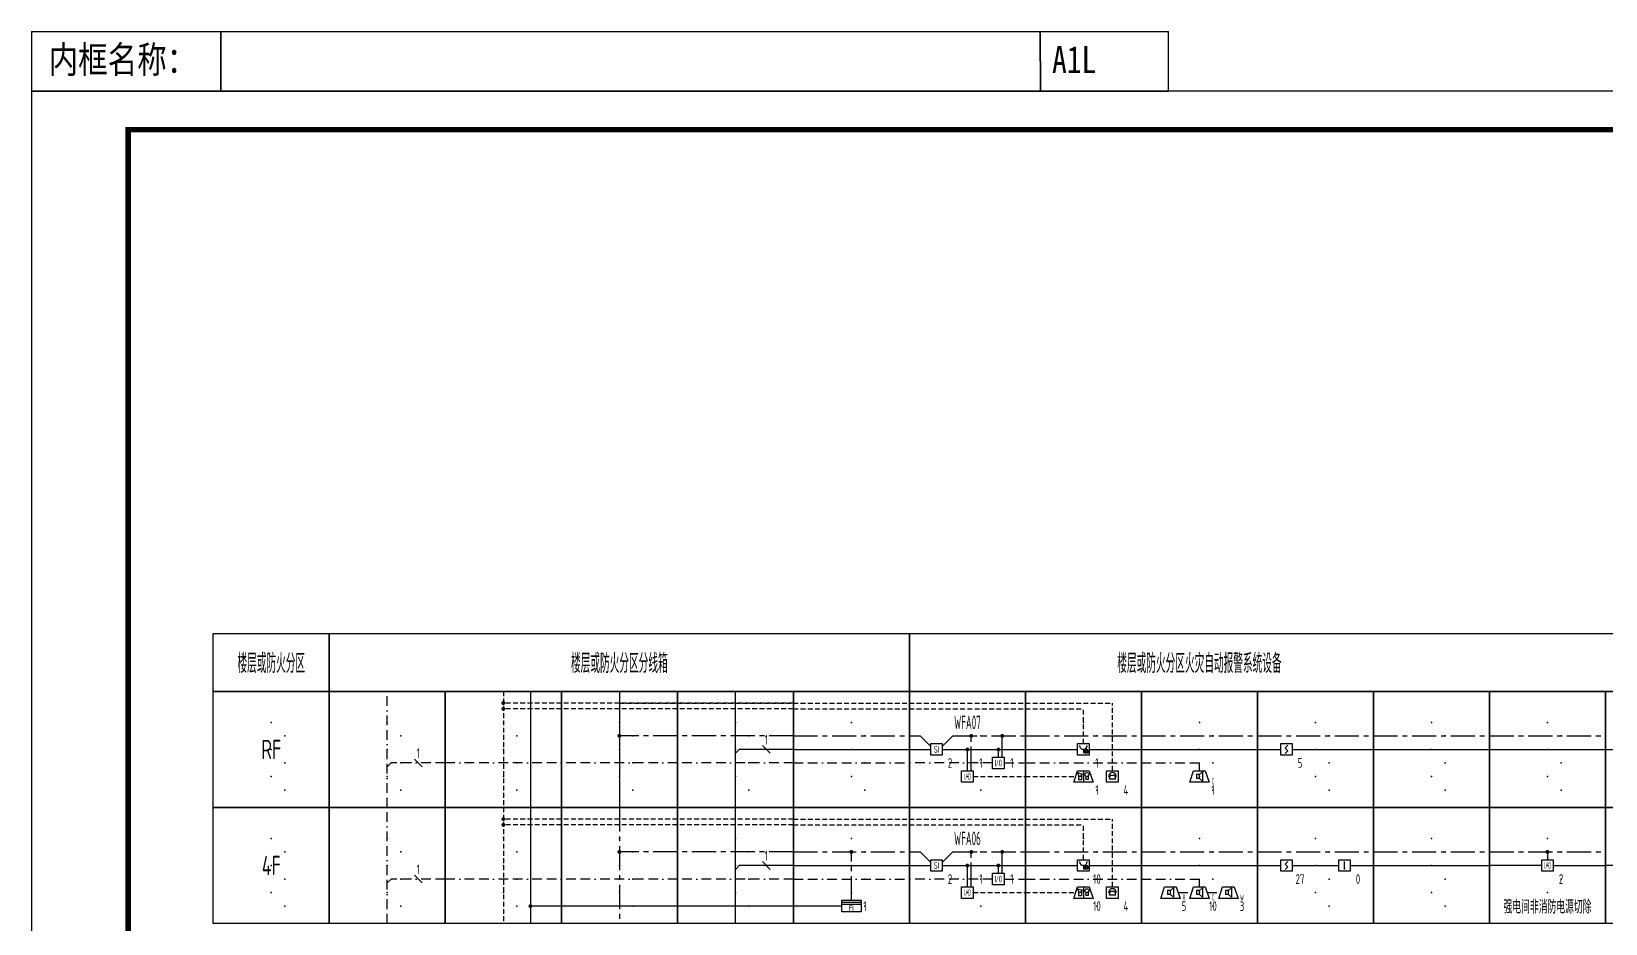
# Model space of a CAD drawing. Header units: millimetres. Extents: x -1040173 to 349982, y -145921 to 298175.
# Drawn here: x -7701 to 33000, y 9000 to 32059 of the extents above; entities that cross this region are included whole.
import ezdxf
from ezdxf.enums import TextEntityAlignment as Align

# ---------------------------------------------------------------- set-up
doc = ezdxf.new("R2010")
doc.units = ezdxf.units.MM
doc.header["$LTSCALE"] = 500
doc.header["$MEASUREMENT"] = 0
for name, pattern in [('BORDER', [1.75, 0.5, -0.25, 0.5, -0.25, 0, -0.25]), ('CENTER', [2, 1.25, -0.25, 0.25, -0.25]), ('HIDDEN', [0.375, 0.25, -0.125])]:
    doc.linetypes.add(name, pattern=pattern)
doc.layers.get('0').update_dxf_attribs({"color": 255, "linetype": 'CONTINUOUS'})
for name, color, linetype in [('E-BRST-WIRE', 2, 'BORDER'), ('E-FAS-DEVC', 3, 'CONTINUOUS'), ('E-FAS-WIRE', 4, 'CONTINUOUS'), ('E-FAS-WIRE2', 1, 'CENTER'), ('E-FAS-WIRE5', 4, 'HIDDEN'), ('E-UNIV-DIAG', 2, 'CONTINUOUS'), ('E-UNIV-EL', 140, 'CONTINUOUS'), ('E-UNIV-NOTE', 6, 'CONTINUOUS')]:
    doc.layers.add(name, color=color, linetype=linetype)
doc.layers.add('内框', color=8, linetype='CONTINUOUS', plot=False)
doc.styles.add('TH-STYLE3', font='tssdeng.shx', dxfattribs={"width": 0.7, "bigfont": 'tssdchn.shx'})
doc.styles.add('黑体', font='')
doc.styles.get('黑体').set_extended_font_data('SimHei')

# ---------------------------------------------------------------- blocks, each defined once
blk = doc.blocks.new('E-ES01')
blk.add_lwpolyline([(0, 3000), (3000, 3000), (3000, 0), (0, 0)], close=True)
for p in [(1500, 2200), (1850, 1850), (1500, 1500), (1850, 1150), (1500, 800), (1850, 450)]:
    blk.add_point(p)
blk = doc.blocks.new('E-BFAS110')
blk.add_lwpolyline([(-1.5, -1.5), (-1.5, 1.5), (1.5, 1.5), (1.5, -1.5)], close=True)
at = {"layer": 'E-UNIV-EL'}
blk.add_lwpolyline([(0.35, 1.06), (-0.35, 0.35), (0.35, -0.35), (-0.35, -1.06)], dxfattribs=at)
blk = doc.blocks.new('E-BFAS120')
blk.add_lwpolyline([(-1.5, -1.5), (-1.5, 1.5), (1.5, 1.5), (1.5, -1.5)], close=True)
at = {"layer": 'E-UNIV-EL'}
blk.add_line((0, -1), (0, 1), dxfattribs=at)
at = {"layer": 'E-UNIV-EL', "const_width": 0.25}
blk.add_lwpolyline([(-0.125, -0.75, 1), (0.125, -0.75, 1)], format="xyb", close=True, dxfattribs=at)
blk = doc.blocks.new('E-ANNO04')
blk.add_line((-1, -1), (1, 1))
at = {"style": 'TH-STYLE3', "width": 0.7}
blk.add_attdef('N', text='', height=2.5, dxfattribs=at).set_placement((0, 2.5), align=Align.MIDDLE)
blk = doc.blocks.new('E-BFAS520')
blk.add_lwpolyline([(-1.5, -1.5), (-1.5, 1.5), (1.5, 1.5), (1.5, -1.5)], close=True)
at = {"layer": 'E-UNIV-EL', "style": 'TH-STYLE3', "width": 0.5}
blk.add_attdef('F', text='', height=1.7, dxfattribs=at).set_placement((0, 0), align=Align.MIDDLE)
blk = doc.blocks.new('E-BFAS220')
blk.add_lwpolyline([(-1.5, -1.5), (-1.5, 1.5), (1.5, 1.5), (1.5, -1.5)], close=True)
at = {"layer": 'E-UNIV-EL'}
blk.add_lwpolyline([(0.58, 0), (1, 0, 1), (-1, 0), (-0.58, 0)], format="xyb", dxfattribs=at)
blk.add_lwpolyline([(-0.75, -0.67), (-0.5, 0.33), (0.5, 0.33), (0.75, -0.67)], close=True, dxfattribs=at)
blk = doc.blocks.new('E-BFAS212')
blk.add_lwpolyline([(-1.5, -1.5), (-1.5, 1.5), (1.5, 1.5), (1.5, -1.5)], close=True)
at = {"layer": 'E-UNIV-EL'}
blk.add_line((0, 0), (0, -1), dxfattribs=at)
for radius in [0.5, 0.25]:
    blk.add_circle((0.75, -0.5), radius, dxfattribs=at)
blk.add_arc((0, 1), 1, 180, 0, dxfattribs=at)
blk = doc.blocks.new('E-BFAS330')
blk.add_lwpolyline([(-2.5, -1.5), (-1.5, 1.5), (1.5, 1.5), (2.5, -1.5)], close=True)
at = {"layer": 'E-UNIV-EL'}
for p, q in [((-1.56, 1), (-0.24, 0.6)), ((-1.1, 0), (-1.56, 1)), ((-0.5, 0), (-1.3, 0)), ((-1.3, 0), (-1.3, -0.8)), ((-0.7, 0), (-0.24, 0.6)), ((-0.5, 0), (-0.5, -0.8)), ((0, 1.5), (0, -1.5)), ((0.6, 0.1), (0.6, -0.8)), ((1.2, 0.1), (1.2, -0.8)), ((-1.3, -0.8), (-0.5, -0.8)), ((1.2, -0.8), (0.6, -0.8))]:
    blk.add_line(p, q, dxfattribs=at)
blk.add_circle((0.9, 0.5), 0.5, dxfattribs=at)
blk = doc.blocks.new('E-BFAS410-2')
blk.add_lwpolyline([(-2.5, -1.5), (-1.5, 1.5), (1.5, 1.5), (2.5, -1.5)], close=True)
at = {"layer": 'E-UNIV-EL'}
for p, q in [((0, 0.5), (-0.8, 0.5)), ((-0.8, 0.5), (-0.8, -0.5)), ((0, 0.5), (0.8, 1.2)), ((0, -0.5), (0, 0.5)), ((0.8, 1.2), (0.8, -1.2)), ((0, -0.5), (-0.8, -0.5)), ((0, -0.5), (0.8, -1.2))]:
    blk.add_line(p, q, dxfattribs=at)
at = {"layer": 'E-UNIV-EL', "style": 'TH-STYLE3', "width": 0.5}
blk.add_attdef('F', text='', height=1.5, dxfattribs=at).set_placement((3.5, -1.25), align=Align.MIDDLE)
blk = doc.blocks.new('E-BFAS540')
blk.add_lwpolyline([(-1.5, -1.5), (-1.5, 1.5), (1.5, 1.5), (1.5, -1.5)], close=True)
at = {"layer": 'E-UNIV-EL', "style": 'TH-STYLE3', "width": 0.7}
blk.add_attdef('F', text='', height=1.7, dxfattribs=at).set_placement((0, 0), align=Align.MIDDLE)
blk = doc.blocks.new('E-BFAS410-3')
blk.add_lwpolyline([(-2.5, -1.5), (-1.5, 1.5), (1.5, 1.5), (2.5, -1.5)], close=True)
at = {"layer": 'E-UNIV-EL'}
for p, q in [((0, 0.5), (-0.8, 0.5)), ((-0.8, 0.5), (-0.8, -0.5)), ((0, 0.5), (0.8, 1.2)), ((0, -0.5), (0, 0.5)), ((0.8, 1.2), (0.8, -1.2)), ((0, -0.5), (-0.8, -0.5)), ((0, -0.5), (0.8, -1.2))]:
    blk.add_line(p, q, dxfattribs=at)
at = {"layer": 'E-UNIV-EL', "style": 'TH-STYLE3', "width": 0.5}
blk.add_attdef('F', text='', height=1.5, dxfattribs=at).set_placement((3.5, -1.25), align=Align.MIDDLE)
blk = doc.blocks.new('E-BFAS410-4')
blk.add_lwpolyline([(-2.5, -1.5), (-1.5, 1.5), (1.5, 1.5), (2.5, -1.5)], close=True)
at = {"layer": 'E-UNIV-EL'}
for p, q in [((0, 0.5), (-0.8, 0.5)), ((-0.8, 0.5), (-0.8, -0.5)), ((0, 0.5), (0.8, 1.2)), ((0, -0.5), (0, 0.5)), ((0.8, 1.2), (0.8, -1.2)), ((0, -0.5), (-0.8, -0.5)), ((0, -0.5), (0.8, -1.2))]:
    blk.add_line(p, q, dxfattribs=at)
at = {"layer": 'E-UNIV-EL', "style": 'TH-STYLE3', "width": 0.5}
blk.add_attdef('F', text='', height=1.5, dxfattribs=at).set_placement((3.5, -1.25), align=Align.MIDDLE)
blk = doc.blocks.new('THAPE_A1L_inner')
at = {"layer": '内框'}
for p, q in [((0, 609.4), (0, 594)), ((0, 609.4), (294, 609.4)), ((49, 594), (49, 609.4)), ((49, 609.4), (49, 594)), ((260.87, 594), (260.84, 609.4)), ((260.84, 609.4), (260.87, 594)), ((294, 594), (294, 609.4)), ((0, 594), (49, 594)), ((28, 594), (0, 594)), ((84, 594), (28, 594)), ((49, 594), (260.87, 594)), ((196, 594), (84, 594)), ((294, 594), (196, 594)), ((260.87, 594), (294, 594))]:
    blk.add_line(p, q, dxfattribs=at)
blk.add_lwpolyline([(0, 0), (841, 0), (841, 594), (0, 594)], close=True, dxfattribs=at)
at = {"layer": '内框', "const_width": 1.4}
blk.add_lwpolyline([(25, 584), (25, 10), (831, 10), (831, 584)], close=True, dxfattribs=at)
at = {"layer": '内框', "style": '黑体', "width": 0.8}
for s, p in [('内框名称：', (4.43, 598.65)), ('A1L', (263.9, 598.64))]:
    blk.add_text(s, height=7, dxfattribs=at).set_placement(p)
blk.add_attdef('内框名称', (51.53, 598.63), '', height=7, dxfattribs=at)
blk = doc.blocks.new('E-BFAS031')
blk.add_lwpolyline([(-2.5, -1.5), (-2.5, 1.5), (2.5, 1.5), (2.5, -1.5)], close=True)
at = {"layer": 'E-UNIV-EL'}
for p, q in [((-2.5, 1), (2.5, 1)), ((-2.5, 0.5), (2.5, 0.5))]:
    blk.add_line(p, q, dxfattribs=at)
at = {"layer": 'E-UNIV-EL', "style": 'TH-STYLE3', "width": 0.7}
blk.add_attdef('F', text='', height=1.5, dxfattribs=at).set_placement((0, -0.5), align=Align.MIDDLE)

msp = doc.modelspace()

# ---------------------------------------------------------------- linework, layer by layer
at = {"layer": 'E-BRST-WIRE'}
for p, q in [((1500, 12000), (1500, 15000)), ((1500, 13050), (1600, 13150)), ((3000, 13150), (1600, 13150)), ((12000, 13150), (3000, 13150)), ((12000, 13150), (15000, 13150)), ((17150, 13150), (15000, 13150)), ((17450, 13150), (18000, 13150)), ((18000, 13150), (21000, 13150)), ((21000, 13150), (22500, 13150)), ((22500, 12950), (22500, 13150)), ((1500, 9000), (1500, 12000)), ((1500, 10050), (1600, 10150)), ((3000, 10150), (1600, 10150)), ((12000, 10150), (3000, 10150)), ((12000, 10150), (15000, 10150)), ((17150, 10150), (15000, 10150)), ((17450, 10150), (18000, 10150)), ((18000, 10150), (21000, 10150)), ((21000, 10150), (22500, 10150)), ((21950, 9800), (22300, 9800)), ((22500, 9950), (22500, 10150)), ((22700, 9800), (23050, 9800))]:
    msp.add_line(p, q, dxfattribs=at)
at = {"layer": 'E-FAS-WIRE'}
for p, q in [((5200, 15000), (5200, 12000)), ((7500, 15000), (7500, 12000)), ((10500, 12000), (10500, 15000)), ((10500, 13400), (10600, 13500)), ((12000, 13500), (10600, 13500)), ((12000, 13500), (15000, 13500)), ((15000, 13500), (15550, 13500)), ((15850, 13500), (18000, 13500)), ((16500, 12950), (16500, 13500)), ((17300, 13300), (17300, 13500)), ((18000, 13500), (19350, 13500)), ((19650, 13500), (21000, 13500)), ((21000, 13500), (24000, 13500)), ((24000, 13500), (24600, 13500)), ((24900, 13500), (27000, 13500)), ((27000, 13500), (30000, 13500)), ((30000, 13500), (33000, 13500)), ((33000, 13500), (36000, 13500)), ((5200, 12000), (5200, 9000)), ((10500, 9000), (10500, 12000)), ((10500, 10400), (10600, 10500)), ((12000, 10500), (10600, 10500)), ((12000, 10500), (15000, 10500)), ((15000, 10500), (15550, 10500)), ((15850, 10500), (18000, 10500)), ((16500, 9950), (16500, 10500)), ((17300, 10300), (17300, 10500)), ((18000, 10500), (19350, 10500)), ((19650, 10500), (21000, 10500)), ((21000, 10500), (24000, 10500)), ((24000, 10500), (24600, 10500)), ((24900, 10500), (26100, 10500)), ((26400, 10500), (27000, 10500)), ((27000, 10500), (30000, 10500)), ((31350, 10500), (30000, 10500)), ((31650, 10500), (33000, 10500)), ((34350, 10500), (33000, 10500)), ((12000, 9450), (5200, 9450)), ((13250, 9450), (12000, 9450))]:
    msp.add_line(p, q, dxfattribs=at)
at = {"layer": 'E-FAS-WIRE', "const_width": 50}
for points in [[(7475, 13850, 1), (7525, 13850, 1)], [(16475, 13500, 1), (16525, 13500, 1)], [(17275, 13500, 1), (17325, 13500, 1)], [(16475, 10500, 1), (16525, 10500, 1)], [(17275, 10500, 1), (17325, 10500, 1)], [(5175, 9450, 1), (5225, 9450, 1)]]:
    msp.add_lwpolyline(points, format="xyb", close=True, dxfattribs=at)
at = {"layer": 'E-FAS-WIRE2'}
for p, q in [((12000, 13850), (7500, 13850)), ((12000, 13850), (15000, 13850)), ((15000, 13850), (15275, 13850)), ((15550, 13575), (15275, 13850)), ((15850, 13575), (16125, 13850)), ((16125, 13850), (18000, 13850)), ((16600, 12950), (16600, 13850)), ((17400, 13300), (17400, 13850)), ((18000, 13850), (21000, 13850)), ((21000, 13850), (24000, 13850)), ((24000, 13850), (27000, 13850)), ((27000, 13850), (30000, 13850)), ((30000, 13850), (33000, 13850)), ((7500, 12000), (7500, 9000)), ((12000, 10850), (7500, 10850)), ((12000, 10850), (15000, 10850)), ((13500, 9600), (13500, 10850)), ((15000, 10850), (15275, 10850)), ((15550, 10575), (15275, 10850)), ((15850, 10575), (16125, 10850)), ((16125, 10850), (18000, 10850)), ((16600, 9950), (16600, 10850)), ((17400, 10300), (17400, 10850)), ((18000, 10850), (21000, 10850)), ((21000, 10850), (24000, 10850)), ((24000, 10850), (27000, 10850)), ((27000, 10850), (30000, 10850)), ((30000, 10850), (33000, 10850)), ((31500, 10850), (31500, 10650))]:
    msp.add_line(p, q, dxfattribs=at)
at = {"layer": 'E-FAS-WIRE2', "const_width": 50}
for points in [[(16575, 13850, 1), (16625, 13850, 1)], [(17375, 13850, 1), (17425, 13850, 1)], [(7475, 10850, 1), (7525, 10850, 1)], [(13475, 10850, 1), (13525, 10850, 1)], [(16575, 10850, 1), (16625, 10850, 1)], [(17375, 10850, 1), (17425, 10850, 1)], [(31475, 10850, 1), (31525, 10850, 1)]]:
    msp.add_lwpolyline(points, format="xyb", close=True, dxfattribs=at)
at = {"layer": 'E-FAS-WIRE5'}
for p, q in [((4500, 15000), (4500, 12000)), ((12000, 14700), (4500, 14700)), ((7500, 14700), (10500, 14700)), ((9000, 14700), (12000, 14700)), ((12000, 14700), (15000, 14700)), ((15000, 14700), (18000, 14700)), ((18000, 14700), (20250, 14700)), ((20250, 12950), (20250, 14700)), ((12000, 14550), (4500, 14550)), ((12000, 14550), (15000, 14550)), ((15000, 14550), (18000, 14550)), ((18000, 14550), (19500, 14550)), ((19500, 13650), (19500, 14550)), ((16650, 12800), (18000, 12800)), ((18000, 12800), (19300, 12800)), ((4500, 12000), (4500, 9000)), ((12000, 11700), (4500, 11700)), ((12000, 11550), (4500, 11550)), ((12000, 11700), (15000, 11700)), ((12000, 11550), (15000, 11550)), ((15000, 11700), (18000, 11700)), ((15000, 11550), (18000, 11550)), ((18000, 11700), (20250, 11700)), ((18000, 11550), (19500, 11550)), ((19500, 10650), (19500, 11550)), ((20250, 9950), (20250, 11700)), ((16650, 9800), (18000, 9800)), ((18000, 9800), (19300, 9800))]:
    msp.add_line(p, q, dxfattribs=at)
at = {"layer": 'E-FAS-WIRE5', "const_width": 50}
for points in [[(4475, 14700, 1), (4525, 14700, 1)], [(4475, 14550, 1), (4525, 14550, 1)], [(4475, 11700, 1), (4525, 11700, 1)], [(4475, 11550, 1), (4525, 11550, 1)]]:
    msp.add_lwpolyline(points, format="xyb", close=True, dxfattribs=at)
at = {"layer": 'E-UNIV-DIAG'}
for points in [[(-3000, 16500), (0, 16500), (0, 15000), (-3000, 15000)], [(0, 16500), (15000, 16500), (15000, 15000), (0, 15000)], [(15000, 16500), (63000, 16500), (63000, 15000), (15000, 15000)]]:
    msp.add_lwpolyline(points, close=True, dxfattribs=at)

# ---------------------------------------------------------------- block references
at = {"layer": 'E-FAS-DEVC', "xscale": 100, "yscale": 100, "zscale": 100}
for name, p, values in [('E-BFAS540', (15700, 13500), {'F': 'SI'}), ('E-BFAS520', (17300, 13150), {'F': 'I/O'}), ('E-BFAS520', (16500, 12800), {'F': 'I/O'}), ('E-BFAS410-2', (22500, 12800), {'F': 'C'}), ('E-BFAS540', (15700, 10500), {'F': 'SI'}), ('E-BFAS520', (31500, 10500), {'F': 'I/O'}), ('E-BFAS520', (17300, 10150), {'F': 'I/O'}), ('E-BFAS520', (16500, 9800), {'F': 'I/O'}), ('E-BFAS410-3', (21750, 9800), {'F': 'R'}), ('E-BFAS410-2', (22500, 9800), {'F': 'C'}), ('E-BFAS410-4', (23250, 9800), {'F': 'W'}), ('E-BFAS031', (13500, 9450), {'F': 'FI'})]:
    msp.add_blockref(name, p, dxfattribs=at).add_auto_attribs(values)
for name, p in [('E-BFAS212', (19500, 13500)), ('E-BFAS110', (24750, 13500)), ('E-BFAS330', (19500, 12800)), ('E-BFAS220', (20250, 12800)), ('E-BFAS212', (19500, 10500)), ('E-BFAS110', (24750, 10500)), ('E-BFAS120', (26250, 10500)), ('E-BFAS330', (19500, 9800)), ('E-BFAS220', (20250, 9800))]:
    msp.add_blockref(name, p, dxfattribs=at)
at = {"layer": 'E-UNIV-DIAG'}
for p in [(-3000, 12000), (0, 12000), (3000, 12000), (6000, 12000), (9000, 12000), (12000, 12000), (15000, 12000), (18000, 12000), (21000, 12000), (24000, 12000), (27000, 12000), (30000, 12000), (33000, 12000), (-3000, 9000), (0, 9000), (3000, 9000), (6000, 9000), (9000, 9000), (12000, 9000), (15000, 9000), (18000, 9000), (21000, 9000), (24000, 9000), (27000, 9000), (30000, 9000), (33000, 9000)]:
    msp.add_blockref('E-ES01', p, dxfattribs=at)
at = {"layer": 'E-UNIV-NOTE'}
ref = msp.add_blockref('E-ANNO04', (11300, 13500), dxfattribs=dict(at, xscale=-100, yscale=100, zscale=100))
ref.add_attrib('N', '1', dxfattribs={"layer": '0', "height": 250, "rotation": 360, "style": 'TH-STYLE3', "width": 0.7}).set_placement((11300, 13750), align=Align.MIDDLE)
ref = msp.add_blockref('E-ANNO04', (2300, 13150), dxfattribs=dict(at, xscale=-100, yscale=100, zscale=100))
ref.add_attrib('N', '1', dxfattribs={"layer": '0', "height": 250, "rotation": 360, "style": 'TH-STYLE3', "width": 0.7}).set_placement((2300, 13400), align=Align.MIDDLE)
ref = msp.add_blockref('E-ANNO04', (11300, 10500), dxfattribs=dict(at, xscale=-100, yscale=100, zscale=100))
ref.add_attrib('N', '1', dxfattribs={"layer": '0', "height": 250, "rotation": 360, "style": 'TH-STYLE3', "width": 0.7}).set_placement((11300, 10750), align=Align.MIDDLE)
ref = msp.add_blockref('E-ANNO04', (2300, 10150), dxfattribs=dict(at, xscale=-100, yscale=100, zscale=100))
ref.add_attrib('N', '1', dxfattribs={"layer": '0', "height": 250, "rotation": 360, "style": 'TH-STYLE3', "width": 0.7}).set_placement((2300, 10400), align=Align.MIDDLE)
at = {"layer": '内框', "xscale": 100, "yscale": 100, "zscale": 100}
msp.add_blockref('THAPE_A1L_inner', (-7701, -28881), dxfattribs=at)

# ---------------------------------------------------------------- texts
at = {"layer": 'E-UNIV-NOTE', "style": 'TH-STYLE3'}
for s, height, width, p in [('楼层或防火分区', 500, 0.5, (-1500, 15750)), ('楼层或防火分区分线箱', 500, 0.5, (7500, 15750)), ('楼层或防火分区火灾自动报警系统设备', 500, 0.5, (22500, 15750)), ('WFA07', 350, 0.5, (16500, 14200)), ('RF', 500, 0.7, (-1500, 13500)), ('2', 250, 0.7, (16050, 13150)), ('1', 250, 0.7, (16850, 13150)), ('1', 250, 0.7, (17650, 13150)), ('1', 250, 0.7, (19850, 13150)), ('5', 250, 0.7, (25100, 13150)), ('1', 250, 0.7, (19850, 12450)), ('4', 250, 0.7, (20600, 12450)), ('1', 250, 0.7, (22850, 12450)), ('WFA06', 350, 0.5, (16500, 11200)), ('4F', 500, 0.7, (-1500, 10500)), ('2', 250, 0.7, (16050, 10150)), ('1', 250, 0.7, (16850, 10150)), ('1', 250, 0.7, (17650, 10150)), ('10', 250, 0.7, (19850, 10150)), ('27', 250, 0.7, (25100, 10150)), ('0', 250, 0.7, (26600, 10150)), ('2', 250, 0.7, (31850, 10150)), ('1', 250, 0.7, (13850, 9450)), ('10', 250, 0.7, (19850, 9450)), ('4', 250, 0.7, (20600, 9450)), ('5', 250, 0.7, (22100, 9450)), ('10', 250, 0.7, (22850, 9450)), ('3', 250, 0.7, (23600, 9450)), ('强电间非消防电源切除', 350, 0.5, (31500, 9450))]:
    msp.add_text(s, height=height, dxfattribs=dict(at, width=width)).set_placement(p, align=Align.MIDDLE)

doc.saveas('drawing.dxf')
